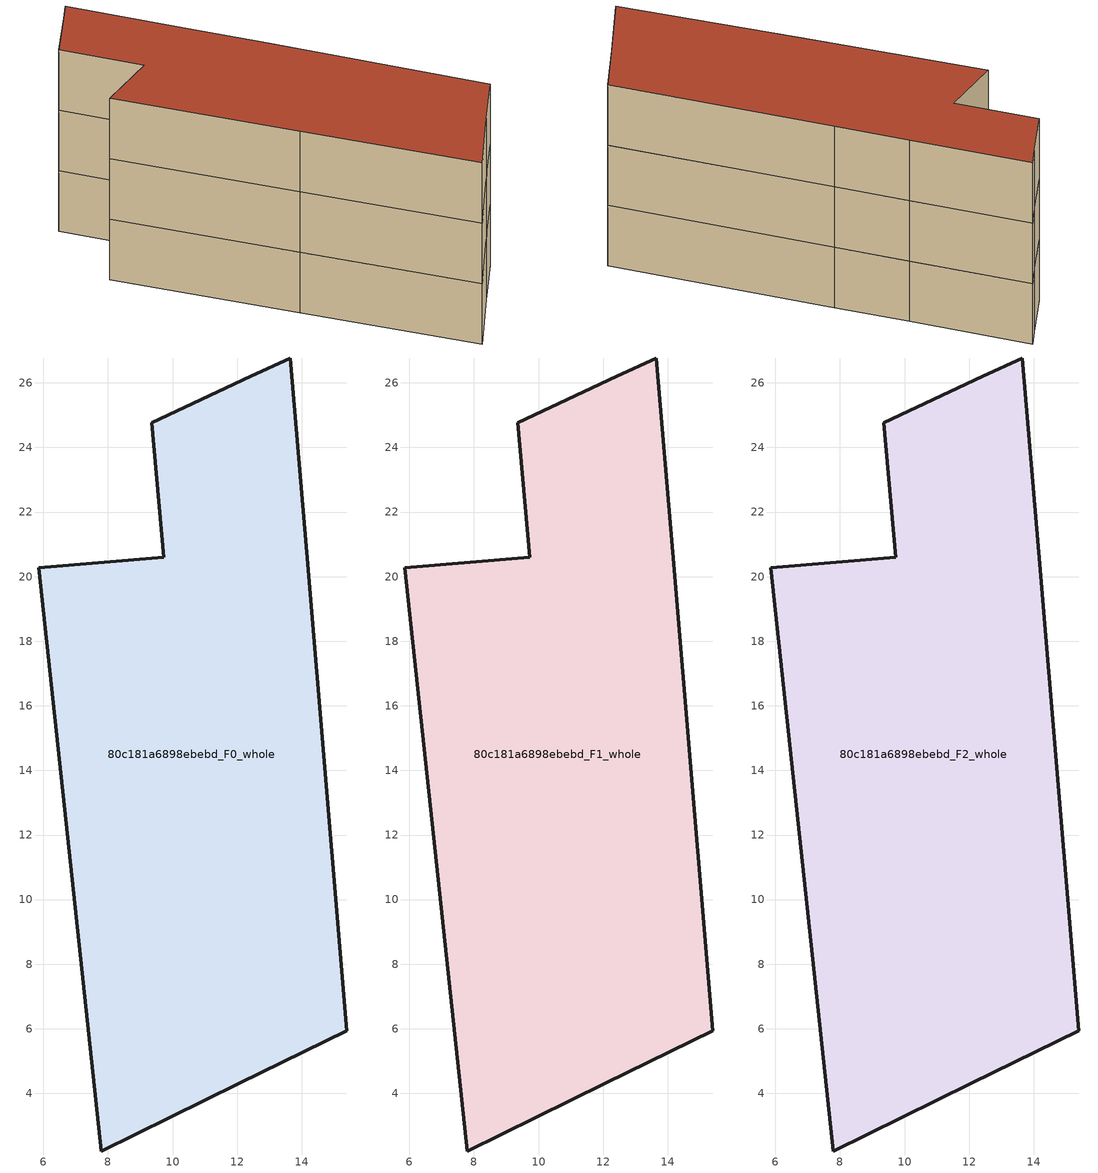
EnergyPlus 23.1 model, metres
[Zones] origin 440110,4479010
80c181a6898ebebd_F0_whole
 floor ground (EU_floor_Construction): 13.64,26.77 14.15,20.75 14.46,17.05 15.4,5.94 12.07,4.31 7.8,2.22 6.85,11.05 5.85,20.27 9.73,20.59 9.35,24.77 12.43,26.2 z0
 wall outside (EU_wall_Construction): 7.8,2.22 12.07,4.31 15.4,5.94 14.46,17.05 14.15,20.75 13.64,26.77 12.43,26.2 9.35,24.77 9.73,20.59 5.85,20.27 6.85,11.05 7.8,2.22 z0:3
80c181a6898ebebd_F1_whole
 floor to 80c181a6898ebebd_F0_whole (EU_floor_Construction): 13.64,26.77 14.15,20.75 14.46,17.05 15.4,5.94 12.07,4.31 7.8,2.22 6.85,11.05 5.85,20.27 9.73,20.59 9.35,24.77 12.43,26.2 z3
 wall outside (EU_wall_Construction): 7.8,2.22 12.07,4.31 15.4,5.94 14.46,17.05 14.15,20.75 13.64,26.77 12.43,26.2 9.35,24.77 9.73,20.59 5.85,20.27 6.85,11.05 7.8,2.22 z3:6
80c181a6898ebebd_F2_whole
 floor to 80c181a6898ebebd_F1_whole (EU_floor_Construction): 13.64,26.77 14.15,20.75 14.46,17.05 15.4,5.94 12.07,4.31 7.8,2.22 6.85,11.05 5.85,20.27 9.73,20.59 9.35,24.77 12.43,26.2 z6
 wall outside (EU_wall_Construction): 7.8,2.22 12.07,4.31 15.4,5.94 14.46,17.05 14.15,20.75 13.64,26.77 12.43,26.2 9.35,24.77 9.73,20.59 5.85,20.27 6.85,11.05 7.8,2.22 z6:9
 roof outside (EU_roof_Construction): 15.4,5.94 14.46,17.05 14.15,20.75 13.64,26.77 12.43,26.2 9.35,24.77 9.73,20.59 5.85,20.27 6.85,11.05 7.8,2.22 12.07,4.31 z9
[Building]
EU S2 Campaign: North Axis=0; Terrain=City; Solar Distribution=FullExterior
[Site:Location]
Madrid: Latitude=40.5; Longitude=-3.5; Time Zone=1; Elevation=609
[SizingPeriod:WeatherFileDays]
AnnualSizingPeriod: Begin Month=1; Begin Day of Month=1; End Month=12; End Day of Month=31; Day of Week for Start Day=Monday; Use Weather File Daylight Saving Period=No; Use Weather File Rain and Snow Indicators=No
[MATERIAL]
EU_InternalMass_Material: Roughness=MediumRough; Thickness=0.1; Conductivity=1; Density=1800; Specific Heat=900; Thermal Absorptance=0.9; Solar Absorptance=0.7; Visible Absorptance=0.7
[MATERIAL:NOMASS] Roughness=MediumRough; Thermal Absorptance=0.9; Solar Absorptance=0.7; Visible Absorptance=0.7
Name | Thermal Resistance
EU_wall_NoMass | 1.60022
EU_roof_NoMass | 1.57597
EU_floor_NoMass | 0.470652
[CONSTRUCTION]
EU_wall_Construction: EU_wall_NoMass
EU_roof_Construction: EU_roof_NoMass
EU_floor_Construction: EU_floor_NoMass
EU_InternalMass_Construction: EU_InternalMass_Material
[ZONE] Type=1; Multiplier=1; Ceiling Height=autocalculate; Floor Area=autocalculate; Part of Total Floor Area=Yes
Name | Volume
80c181a6898ebebd_F0_whole | 471.186
80c181a6898ebebd_F1_whole; 80c181a6898ebebd_F2_whole | 471.187
[INTERNALMASS] Construction=EU_InternalMass_Construction; Surface Area=157.062
Name | Zone or ZoneList
80c181a6898ebebd_F0_whole_EU_InternalMass | 80c181a6898ebebd_F0_whole
80c181a6898ebebd_F1_whole_EU_InternalMass | 80c181a6898ebebd_F1_whole
80c181a6898ebebd_F2_whole_EU_InternalMass | 80c181a6898ebebd_F2_whole
[OTHEREQUIPMENT] Fuel Type=Electricity; Design Level Calculation Method=Watts/Area; Power per Zone Floor Area=1; Fraction Latent=0; Fraction Radiant=0; Fraction Lost=0; Carbon Dioxide Generation Rate=0; EndUse Subcategory=EU_Step8_InternalGains
Name | Zone or ZoneList or Space or SpaceList | Schedule
EU_Step8_InternalGain_80c181a6898ebebd_F0_whole_f000 | 80c181a6898ebebd_F0_whole | EU_Step8_GainSchedule_80c181a6898ebebd_F0_whole_f000
EU_Step8_InternalGain_80c181a6898ebebd_F1_whole_f000 | 80c181a6898ebebd_F1_whole | EU_Step8_GainSchedule_80c181a6898ebebd_F1_whole_f000
EU_Step8_InternalGain_80c181a6898ebebd_F2_whole_f000 | 80c181a6898ebebd_F2_whole | EU_Step8_GainSchedule_80c181a6898ebebd_F2_whole_f000
[ZONEVENTILATION:DESIGNFLOWRATE] Schedule=EU_AlwaysOn; Design Flow Rate Calculation Method=AirChanges/Hour; Air Changes per Hour=0.480704; Ventilation Type=Natural; Fan Pressure Rise=0; Fan Total Efficiency=1; Constant Term Coefficient=1; Temperature Term Coefficient=0; Velocity Term Coefficient=0; Velocity Squared Term Coefficient=0; Minimum Indoor Temperature=-100; Maximum Indoor Temperature=100; Delta Temperature=-100; Minimum Outdoor Temperature=-100; Maximum Outdoor Temperature=100; Maximum Wind Speed=40
Name | Zone or ZoneList or Space or SpaceList
EU_ConstantAir_80c181a6898ebebd_F0_whole | 80c181a6898ebebd_F0_whole
EU_ConstantAir_80c181a6898ebebd_F1_whole | 80c181a6898ebebd_F1_whole
EU_ConstantAir_80c181a6898ebebd_F2_whole | 80c181a6898ebebd_F2_whole
[HVACTEMPLATE:THERMOSTAT] Constant Heating Setpoint=20; Constant Cooling Setpoint=50
EU_HeatOnly_80c181a6898ebebd_F0_whole; EU_HeatOnly_80c181a6898ebebd_F1_whole; EU_HeatOnly_80c181a6898ebebd_F2_whole
[HVACTEMPLATE:ZONE:IDEALLOADSAIRSYSTEM] System Availability Schedule=EU_AlwaysOn; Maximum Heating Supply Air Temperature=50; Minimum Cooling Supply Air Temperature=13; Maximum Heating Supply Air Humidity Ratio=0.0156; Minimum Cooling Supply Air Humidity Ratio=0.0077; Heating Limit=NoLimit; Cooling Limit=NoLimit; Heating Availability Schedule=EU_AlwaysOn; Cooling Availability Schedule=EU_CoolingOff; Dehumidification Control Type=ConstantSensibleHeatRatio; Cooling Sensible Heat Ratio=0.7; Dehumidification Setpoint=60; Humidification Control Type=None; Humidification Setpoint=30; Outdoor Air Method=None; Outdoor Air Flow Rate per Person=0.00944; Outdoor Air Flow Rate per Zone Floor Area=0; Outdoor Air Flow Rate per Zone=0; Demand Controlled Ventilation Type=None; Outdoor Air Economizer Type=NoEconomizer; Heat Recovery Type=None; Sensible Heat Recovery Effectiveness=0.7; Latent Heat Recovery Effectiveness=0.65
Name | Template Thermostat
80c181a6898ebebd_F0_whole | EU_HeatOnly_80c181a6898ebebd_F0_whole
80c181a6898ebebd_F1_whole | EU_HeatOnly_80c181a6898ebebd_F1_whole
80c181a6898ebebd_F2_whole | EU_HeatOnly_80c181a6898ebebd_F2_whole
[SIZING:ZONE] Zone Cooling Design Supply Air Temperature Input Method=SupplyAirTemperature; Zone Cooling Design Supply Air Temperature=13; Zone Heating Design Supply Air Temperature Input Method=SupplyAirTemperature; Zone Heating Design Supply Air Temperature=50; Zone Cooling Design Supply Air Humidity Ratio=0.008; Zone Heating Design Supply Air Humidity Ratio=0.008; Cooling Design Air Flow Method=DesignDay; Cooling Design Air Flow Rate=0; Cooling Minimum Air Flow per Zone Floor Area=0.000762; Cooling Minimum Air Flow=0; Cooling Minimum Air Flow Fraction=0.2; Heating Design Air Flow Method=DesignDay; Heating Design Air Flow Rate=0; Heating Maximum Air Flow per Zone Floor Area=0.002032; Heating Maximum Air Flow=0.141576; Heating Maximum Air Flow Fraction=0.3; Account for Dedicated Outdoor Air System=No; Dedicated Outdoor Air System Control Strategy=NeutralSupplyAir; Dedicated Outdoor Air Low Setpoint Temperature for Design=autosize; Dedicated Outdoor Air High Setpoint Temperature for Design=autosize; Zone Load Sizing Method=Sensible Load Only No Latent Load; Zone Latent Cooling Design Supply Air Humidity Ratio Input Method=HumidityRatioDifference; Zone Cooling Design Supply Air Humidity Ratio Difference=0.005; Zone Latent Heating Design Supply Air Humidity Ratio Input Method=HumidityRatioDifference; Zone Humidification Design Supply Air Humidity Ratio Difference=0.005
80c181a6898ebebd_F0_whole; 80c181a6898ebebd_F1_whole; 80c181a6898ebebd_F2_whole
[SCHEDULE:CONSTANT]
Name | Hourly Value
EU_AlwaysOn | 1
EU_CoolingOff | 0
[SCHEDULE:FILE] Column Number=1; Rows to Skip at Top=0; Number of Hours of Data=8760; Column Separator=Comma; Interpolate to Timestep=No; Minutes per Item=60; Adjust Schedule for Daylight Savings=Yes
Name | File
EU_Step8_GainSchedule_80c181a6898ebebd_F0_whole_f000 | C:\Users\o_iseri\Desktop\OpenUBEM\openubem\outputs\eu_evidence\EU-11\ES-MAD-BERRUGUETE\idfs\80c181a6898ebebd\80c181a6898ebebd_F0_whole_f000_gain.csv
EU_Step8_GainSchedule_80c181a6898ebebd_F1_whole_f000 | C:\Users\o_iseri\Desktop\OpenUBEM\openubem\outputs\eu_evidence\EU-11\ES-MAD-BERRUGUETE\idfs\80c181a6898ebebd\80c181a6898ebebd_F1_whole_f000_gain.csv
EU_Step8_GainSchedule_80c181a6898ebebd_F2_whole_f000 | C:\Users\o_iseri\Desktop\OpenUBEM\openubem\outputs\eu_evidence\EU-11\ES-MAD-BERRUGUETE\idfs\80c181a6898ebebd\80c181a6898ebebd_F2_whole_f000_gain.csv
